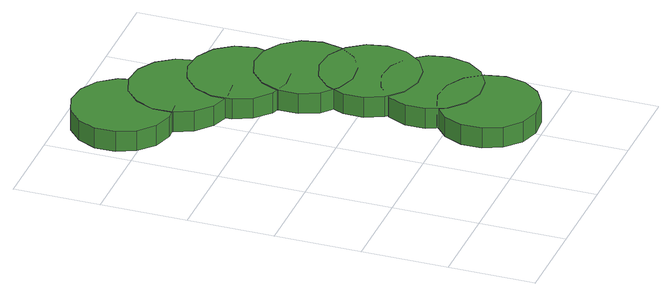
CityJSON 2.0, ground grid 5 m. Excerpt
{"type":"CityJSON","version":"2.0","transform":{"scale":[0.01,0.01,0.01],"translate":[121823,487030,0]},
"CityObjects":{
"tree1":{"type":"SolitaryVegetationObject","attributes":{"function":"something"},"geometry":[{"type":"MultiSurface","lod":"1","boundaries":[[[0,1,2,3,4,5,6,7,8,9,10,11,12,13,14]],[[15,16,17,18,19,20,21,22,23,24,25,26,27,28,29]],[[0,29,28,1]],[[1,28,27,2]],[[2,27,26,3]],[[3,26,25,4]],[[4,25,24,5]],[[5,24,23,6]],[[6,23,22,7]],[[7,22,21,8]],[[8,21,20,9]],[[9,20,19,10]],[[10,19,18,11]],[[11,18,17,12]],[[12,17,16,13]],[[13,16,15,14]],[[14,15,29,0]]]}]},
"tree2":{"type":"SolitaryVegetationObject","attributes":{"function":"something"},"geometry":[{"type":"MultiSurface","lod":"1","boundaries":[[[30,31,32,33,34,35,36,37,38,39,40,41,42,43,44]],[[45,46,47,48,49,50,51,52,53,54,55,56,57,58,59]],[[30,59,58,31]],[[31,58,57,32]],[[32,57,56,33]],[[33,56,55,34]],[[34,55,54,35]],[[35,54,53,36]],[[36,53,52,37]],[[37,52,51,38]],[[38,51,50,39]],[[39,50,49,40]],[[40,49,48,41]],[[41,48,47,42]],[[42,47,46,43]],[[43,46,45,44]],[[44,45,59,30]]]}]},
"tree3":{"type":"SolitaryVegetationObject","attributes":{"function":"something"},"geometry":[{"type":"MultiSurface","lod":"1","boundaries":[[[60,61,62,63,64,65,66,67,68,69,70,71,72,73,74]],[[75,76,77,78,79,80,81,82,83,84,85,86,87,88,89]],[[60,89,88,61]],[[61,88,87,62]],[[62,87,86,63]],[[63,86,85,64]],[[64,85,84,65]],[[65,84,83,66]],[[66,83,82,67]],[[67,82,81,68]],[[68,81,80,69]],[[69,80,79,70]],[[70,79,78,71]],[[71,78,77,72]],[[72,77,76,73]],[[73,76,75,74]],[[74,75,89,60]]]}]},
"tree4":{"type":"SolitaryVegetationObject","attributes":{"function":"something"},"geometry":[{"type":"MultiSurface","lod":"1","boundaries":[[[90,91,92,93,94,95,96,97,98,99,100,101,102,103,104]],[[105,106,107,108,109,110,111,112,113,114,115,116,117,118,119]],[[90,119,118,91]],[[91,118,117,92]],[[92,117,116,93]],[[93,116,115,94]],[[94,115,114,95]],[[95,114,113,96]],[[96,113,112,97]],[[97,112,111,98]],[[98,111,110,99]],[[99,110,109,100]],[[100,109,108,101]],[[101,108,107,102]],[[102,107,106,103]],[[103,106,105,104]],[[104,105,119,90]]]}]},
"tree5":{"type":"SolitaryVegetationObject","attributes":{"function":"something"},"geometry":[{"type":"MultiSurface","lod":"1","boundaries":[[[120,121,122,123,124,125,126,127,128,129,130,131,132,133,134]],[[135,136,137,138,139,140,141,142,143,144,145,146,147,148,149]],[[120,149,148,121]],[[121,148,147,122]],[[122,147,146,123]],[[123,146,145,124]],[[124,145,144,125]],[[125,144,143,126]],[[126,143,142,127]],[[127,142,141,128]],[[128,141,140,129]],[[129,140,139,130]],[[130,139,138,131]],[[131,138,137,132]],[[132,137,136,133]],[[133,136,135,134]],[[134,135,149,120]]]}]},
"tree6":{"type":"SolitaryVegetationObject","attributes":{"function":"something"},"geometry":[{"type":"MultiSurface","lod":"1","boundaries":[[[150,151,152,153,154,155,156,157,158,159,160,161,162,163,164]],[[165,166,167,168,169,170,171,172,173,174,175,176,177,178,179]],[[150,179,178,151]],[[151,178,177,152]],[[152,177,176,153]],[[153,176,175,154]],[[154,175,174,155]],[[155,174,173,156]],[[156,173,172,157]],[[157,172,171,158]],[[158,171,170,159]],[[159,170,169,160]],[[160,169,168,161]],[[161,168,167,162]],[[162,167,166,163]],[[163,166,165,164]],[[164,165,179,150]]]}]},
"tree7":{"type":"SolitaryVegetationObject","attributes":{"function":"something"},"geometry":[{"type":"MultiSurface","lod":"1","boundaries":[[[180,181,182,183,184,185,186,187,188,189,190,191,192,193,194]],[[195,196,197,198,199,200,201,202,203,204,205,206,207,208,209]],[[180,209,208,181]],[[181,208,207,182]],[[182,207,206,183]],[[183,206,205,184]],[[184,205,204,185]],[[185,204,203,186]],[[186,203,202,187]],[[187,202,201,188]],[[188,201,200,189]],[[189,200,199,190]],[[190,199,198,191]],[[191,198,197,192]],[[192,197,196,193]],[[193,196,195,194]],[[194,195,209,180]]]}]}
},
"vertices":[
[631,2176,155],[606,2292,155],[536,2388,155],[434,2447,155],[315,2460,155],[203,2423,155],[114,2343,155],[66,2235,155],[66,2116,155],[114,2008,155],[203,1928,155],[315,1892,155],[434,1904,155],[536,1963,155],[606,2059,155],[606,2059,30],[536,1963,30],[434,1904,30],[315,1892,30],[203,1928,30],[114,2008,30],[66,2116,30],[66,2235,30],[114,2343,30],[203,2423,30],[315,2460,30],[434,2447,30],[536,2388,30],[606,2292,30],[631,2176,30],
[1320,313,162],[1295,429,162],[1225,525,162],[1122,584,162],[1004,597,162],[892,560,162],[803,481,162],[755,372,162],[755,253,162],[803,145,162],[892,66,162],[1004,29,162],[1122,41,162],[1225,101,162],[1295,197,162],[1295,197,37],[1225,101,37],[1122,41,37],[1004,29,37],[892,66,37],[803,145,37],[755,253,37],[755,372,37],[803,481,37],[892,560,37],[1004,597,37],[1122,584,37],[1225,525,37],[1295,429,37],[1320,313,37],
[929,1951,158],[904,2067,158],[834,2163,158],[732,2223,158],[614,2235,158],[501,2198,158],[412,2119,158],[364,2010,158],[364,1892,158],[412,1783,158],[501,1704,158],[614,1667,158],[732,1680,158],[834,1739,158],[904,1835,158],[904,1835,33],[834,1739,33],[732,1680,33],[614,1667,33],[501,1704,33],[412,1783,33],[364,1892,33],[364,2010,33],[412,2119,33],[501,2198,33],[614,2235,33],[732,2223,33],[834,2163,33],[904,2067,33],[929,1951,33],
[1411,668,164],[1386,784,164],[1316,880,164],[1213,940,164],[1095,952,164],[982,915,164],[894,836,164],[846,728,164],[846,609,164],[894,500,164],[982,421,164],[1095,384,164],[1213,397,164],[1316,456,164],[1386,552,164],[1386,552,39],[1316,456,39],[1213,397,39],[1095,384,39],[982,421,39],[894,500,39],[846,609,39],[846,728,39],[894,836,39],[982,915,39],[1095,952,39],[1213,940,39],[1316,880,39],[1386,784,39],[1411,668,39],
[1159,1694,162],[1134,1810,162],[1064,1906,162],[961,1965,162],[843,1978,162],[731,1941,162],[642,1861,162],[594,1753,162],[594,1634,162],[642,1526,162],[731,1446,162],[843,1410,162],[961,1422,162],[1064,1481,162],[1134,1577,162],[1134,1577,37],[1064,1481,37],[961,1422,37],[843,1410,37],[731,1446,37],[642,1526,37],[594,1634,37],[594,1753,37],[642,1861,37],[731,1941,37],[843,1978,37],[961,1965,37],[1064,1906,37],[1134,1810,37],[1159,1694,37],
[1406,1024,166],[1382,1140,166],[1312,1236,166],[1209,1296,166],[1091,1308,166],[978,1272,166],[890,1192,166],[842,1084,166],[842,965,166],[890,857,166],[978,777,166],[1091,740,166],[1209,753,166],[1312,812,166],[1382,908,166],[1382,908,41],[1312,812,41],[1209,753,41],[1091,740,41],[978,777,41],[890,857,41],[842,965,41],[842,1084,41],[890,1192,41],[978,1272,41],[1091,1308,41],[1209,1296,41],[1312,1236,41],[1382,1140,41],[1406,1024,41],
[1327,1370,166],[1302,1486,166],[1232,1582,166],[1130,1641,166],[1012,1654,166],[899,1617,166],[810,1538,166],[762,1429,166],[762,1310,166],[810,1202,166],[899,1123,166],[1012,1086,166],[1130,1098,166],[1232,1158,166],[1302,1254,166],[1302,1254,41],[1232,1158,41],[1130,1098,41],[1012,1086,41],[899,1123,41],[810,1202,41],[762,1310,41],[762,1429,41],[810,1538,41],[899,1617,41],[1012,1654,41],[1130,1641,41],[1232,1582,41],[1302,1486,41],[1327,1370,41]
]}
